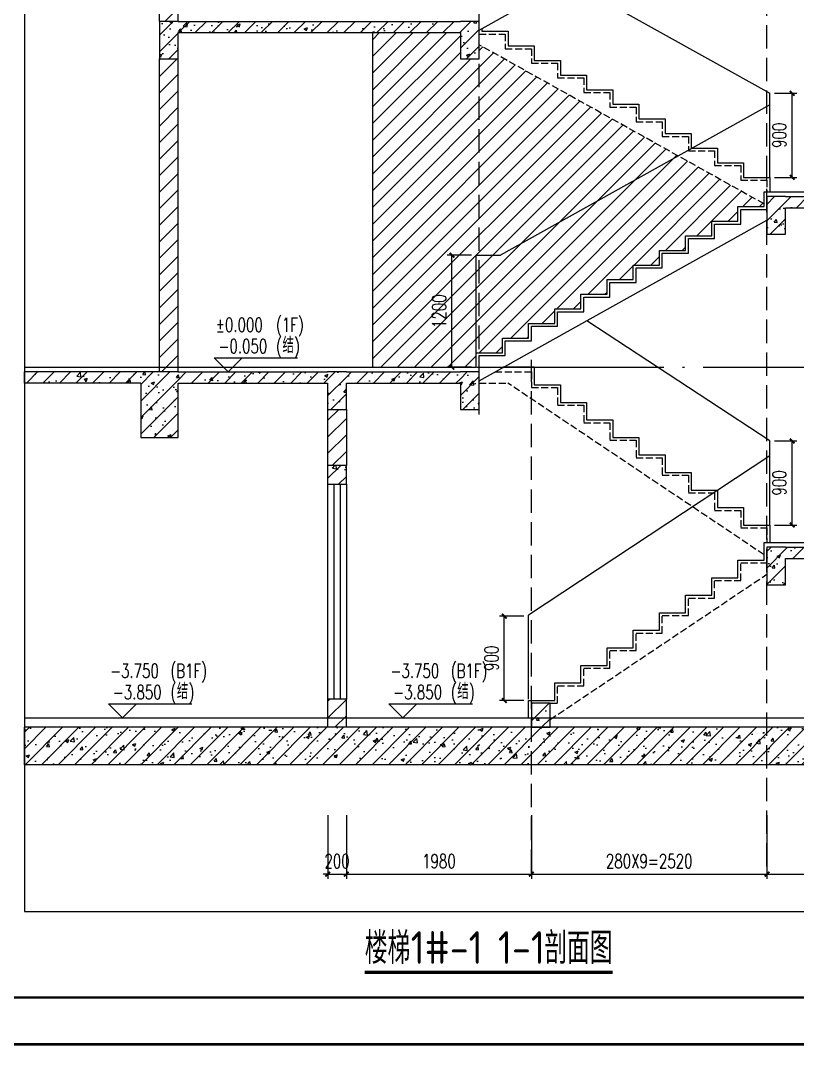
# Model space of a CAD drawing. Extents: x -222544 to -13848, y -31368 to 85559.
# Drawn here: x -133063 to -124749, y 28032 to 38994 of the extents above; entities that cross this region are included whole.
import ezdxf
from ezdxf.enums import TextEntityAlignment as Align
from ezdxf.xclip import XClip

# ---------------------------------------------------------------- set-up
doc = ezdxf.new("R2010")
doc.units = 0
doc.header["$LTSCALE"] = 1000
doc.header["$MEASUREMENT"] = 0
doc.header["$XCLIPFRAME"] = 0
for name, pattern in [('10平面$0$DOTE', [2.42, 2, -0.2, 0.02, -0.2]), ('DASH', [0.35, 0.25, -0.1]), ('DOTE', [2.42, 2, -0.2, 0.02, -0.2])]:
    doc.linetypes.add(name, pattern=pattern)
doc.layers.get('Defpoints').update_dxf_attribs({"color": 210})
for name, color, linetype in [('0-cxFrame', 155, 'Continuous'), ('10平面$0$A-AXIS-DOTE', 14, '10平面$0$DOTE'), ('10平面$0$AS-WALL', 40, 'Continuous'), ('A-AXIS-DOTE', 14, 'DOTE'), ('A-AXIS-DP', 126, 'Continuous'), ('A-COLS', 6, 'Continuous'), ('A-HATCH-2', 251, 'Continuous'), ('A-HRAIL', 173, 'Continuous'), ('A-LIN-V', 9, 'Continuous'), ('A-SFCE', 30, 'Continuous'), ('A-WINDOW', 140, 'Continuous'), ('AS-COLN', 6, 'Continuous'), ('AS-WALL', 40, 'Continuous'), ('DIM_ELEV', 3, 'Continuous'), ('DIM_SYMB', 3, 'Continuous'), ('PUB_HATCH', 8, 'Continuous'), ('PUB_TEXT', 7, 'Continuous'), ('S_STAIR', 9, 'Continuous'), ('WINDOW', 4, 'Continuous'), ('建-墙-填充', 8, 'Continuous')]:
    doc.layers.add(name, color=color, linetype=linetype)
doc.layers.add('0-cxText', color=131, linetype='Continuous', lineweight=25)
doc.styles.add('_TCH_DIM', font='SIMPLEX', dxfattribs={"bigfont": 'GBCBIG'})
doc.styles.add('_TCH_DIM_T3', font='SIMPLEX', dxfattribs={"width": 0.705882, "bigfont": 'GBCBIG'})
doc.styles.add('cx_tuming', font='')
doc.styles.add('cx_tuqian1', font='')
doc.styles.get("Standard").update_dxf_attribs({"font": 'gbenor.shx', "bigfont": 'gbcbig.shx'})
doc.styles.add('黑体', font='', dxfattribs={"height": 12})
doc.styles.get('cx_tuming').set_extended_font_data('SimHei')
doc.styles.get('cx_tuqian1').set_extended_font_data('SimSun')
doc.styles.get('黑体').set_extended_font_data('SimHei')
doc.dimstyles.new('_TCH_ARCH&&50', dxfattribs={"dimtxt": 148.75, "dimasz": 50, "dimexe": 50, "dimexo": 50, "dimgap": 63.125, "dimtad": 1, "dimdec": 0, "dimzin": 0, "dimdsep": 46, "dimtxsty": '_TCH_DIM_T3', "dimblk": 'ARCHTICK', "dimcen": 0.09, "dimclrt": 7, "dimazin": 2, "dimtfac": 1, "dimtdec": 0, "dimtix": 1, "dimtmove": 2, "dimatfit": 3, "dimfxl": 0, "dimtolj": 1, "dimtzin": 0, "dimarcsym": 0})
pattern_1 = [(45, (0, 89.76), (-88.38838, 88.38838), [])]
pattern_2 = [(45, (0, 0), (-88.38835, 88.38835), []), (50, (0, 0), (358.6301, -31.37607), [37.5, -412.5]), (355, (0, 0), (-69.3757, 376.0961), [30, -330]), (100.4514, (29.9, -2.6), (289.2547, 344.7198), [31.8701, -350.5711]), (46.1842, (0, 100), (533.6205, -82.7595), [56.25, -618.75]), (96.6356, (44.47, 93.1), (467.3314, 487.059), [47.8051, -525.8565]), (351.1842, (0, 100), (467.331, 487.0593), [45, -495]), (21, (50, 75), (298.4535, -201.30945), [37.5, -412.5]), (326, (50, 75), (121.6577, 362.575), [30, -330]), (71.4514, (74.87, 58.22), (420.1113, 161.26525), [31.8701, -350.5711]), (37.5, (0, 0), (6.07993, 166.44693), [0, -326, 0, -335, 0, -331.25]), (7.5, (0, 0), (131.53477, 197.20586), [0, -191, 0, -318.5, 0, -126.25]), (327.5, (-111.5, 0), (266.91122, -11.27744), [0, -125, 0, -390, 0, -517.5]), (317.5, (-161.5, 0), (291.5931, 50.0525), [0, -162.5, 0, -259, 0, -367.5])]

# ---------------------------------------------------------------- blocks, each defined once
blk = doc.blocks.new('TK22.A1 L(Dragon)')
at = {"layer": '0-cxFrame', "color": 7, "const_width": 0.5}
blk.add_lwpolyline([(0, 0), (-841, 0), (-841, 594), (0, 594)], close=True, dxfattribs=at)
at = {"layer": '0-cxFrame', "const_width": 0.5}
blk.add_lwpolyline([(-80, 10), (-821, 10), (-821, 584), (-80, 584)], close=True, dxfattribs=at)
at = {"style": '黑体', "flags": 4}
blk.add_attdef('图幅', text='', height=3.3, dxfattribs=at).set_placement((-40, 3), align=Align.RIGHT)
at = {"layer": '0-cxText', "flags": 4}
for tag, height, style, p in [('建设单位', 3.5, 'cx_tuming', (-45, 240)), ('项目名称', 3.5, 'cx_tuming', (-45, 210)), ('子项名称', 3.5, 'cx_tuming', (-45, 180)), ('工程编号', 3.3, 'cx_tuqian1', (-35, 165)), ('图名1', 3.5, 'cx_tuming', (-45, 87)), ('图名2', 3.5, 'cx_tuming', (-45, 79)), ('图名3', 3.5, 'cx_tuming', (-45, 71)), ('出图日期', 3.3, 'cx_tuqian1', (-39, 60)), ('专业', 3.3, 'cx_tuqian1', (-55, 52)), ('版次', 3.3, 'cx_tuqian1', (-20, 44)), ('图号', 3.3, 'cx_tuqian1', (-55, 44))]:
    blk.add_attdef(tag, text='', height=height, dxfattribs=dict(at, style=style)).set_placement(p, align=Align.MIDDLE)
at = {"layer": 'Defpoints', "color": 6, "flags": 4}
for tag, height, style, p in [('tufu', 3.3, '黑体', (-12, 12)), ('dwfname', 4, 'cx_tuqian1', (-80, 3))]:
    blk.add_attdef(tag, text='', height=height, dxfattribs=dict(at, style=style)).set_placement(p, align=Align.RIGHT)
blk = doc.blocks.new('10平面$0$dote')
at = {"layer": '10平面$0$A-AXIS-DOTE'}
blk.add_line((76282.2, 18000), (-41310, 18000), dxfattribs=at)
blk = doc.blocks.new('10平面')
at = {"layer": '10平面$0$AS-WALL'}
blk.add_blockref('10平面$0$dote', (-220736.4, 804820), dxfattribs=at)
blk = doc.blocks.new('_ArchTick')
at = {"color": 0, "linetype": 'ByBlock', "const_width": 0.4}
blk.add_lwpolyline([(-0.5, -0.5), (0.5, 0.5)], dxfattribs=at)
blk = doc.blocks.new('*D639')
at = {"layer": 'A-AXIS-DP', "color": 0, "lineweight": -2, "transparency": 16777216}
for p, q in [((-128236, 36485), (-128496, 36485)), ((-128446, 35285), (-128446, 36485)), ((-128236, 35285), (-128496, 35285))]:
    blk.add_line(p, q, dxfattribs=at)
at = {"layer": 'Defpoints', "color": 0, "transparency": 16777216}
for p in [(-128446, 36485), (-128186, 36485), (-128186, 35285)]:
    blk.add_point(p, dxfattribs=at)
at = {"layer": 'A-AXIS-DP', "color": 0, "lineweight": -2, "transparency": 16777216, "xscale": 50, "yscale": 50, "zscale": 50}
for p, rotation in [((-128446, 36485), 90), ((-128446, 35285), 270)]:
    blk.add_blockref('_ArchTick', p, dxfattribs=dict(at, rotation=rotation))
at = {"layer": 'A-AXIS-DP', "color": 7, "transparency": 16777216, "insert": (-128584, 35885), "char_height": 148.8, "attachment_point": 5, "rotation": 90, "style": '_TCH_DIM_T3'}
blk.add_mtext('\\A1;1200', dxfattribs=at)
blk = doc.blocks.new('*D640')
at = {"layer": 'A-AXIS-DP', "color": 0, "lineweight": -2, "transparency": 16777216}
for p, q in [((-127676, 32623), (-127936, 32623)), ((-127886, 31723), (-127886, 32623)), ((-127676, 31723), (-127936, 31723))]:
    blk.add_line(p, q, dxfattribs=at)
at = {"layer": 'Defpoints', "color": 0, "transparency": 16777216}
for p in [(-127886, 32623), (-127626, 32623), (-127626, 31723)]:
    blk.add_point(p, dxfattribs=at)
at = {"layer": 'A-AXIS-DP', "color": 0, "lineweight": -2, "transparency": 16777216, "xscale": 50, "yscale": 50, "zscale": 50}
for p, rotation in [((-127886, 32623), 90), ((-127886, 31723), 270)]:
    blk.add_blockref('_ArchTick', p, dxfattribs=dict(at, rotation=rotation))
at = {"layer": 'A-AXIS-DP', "color": 7, "transparency": 16777216, "insert": (-128024, 32173), "char_height": 148.8, "attachment_point": 5, "rotation": 90, "style": '_TCH_DIM_T3'}
blk.add_mtext('\\A1;900', dxfattribs=at)
blk = doc.blocks.new('*D643')
at = {"layer": 'A-AXIS-DP', "color": 0, "lineweight": -2, "transparency": 16777216}
for p, q in [((-124996, 38216), (-124756, 38216)), ((-124806, 37316), (-124806, 38216)), ((-124996, 37316), (-124756, 37316))]:
    blk.add_line(p, q, dxfattribs=at)
at = {"layer": 'Defpoints', "color": 0, "transparency": 16777216}
for p in [(-125046, 38216), (-124806, 38216), (-125046, 37316)]:
    blk.add_point(p, dxfattribs=at)
at = {"layer": 'A-AXIS-DP', "color": 0, "lineweight": -2, "transparency": 16777216, "xscale": 50, "yscale": 50, "zscale": 50}
for p, rotation in [((-124806, 38216), 90), ((-124806, 37316), 270)]:
    blk.add_blockref('_ArchTick', p, dxfattribs=dict(at, rotation=rotation))
at = {"layer": 'A-AXIS-DP', "color": 7, "transparency": 16777216, "insert": (-124944, 37766), "char_height": 148.8, "attachment_point": 5, "rotation": 90, "style": '_TCH_DIM_T3'}
blk.add_mtext('\\A1;900', dxfattribs=at)
blk = doc.blocks.new('*D644')
at = {"layer": 'A-AXIS-DP', "color": 0, "lineweight": -2, "transparency": 16777216}
for p, q in [((-124996, 34498), (-124756, 34498)), ((-124806, 33598), (-124806, 34498)), ((-124996, 33598), (-124756, 33598))]:
    blk.add_line(p, q, dxfattribs=at)
at = {"layer": 'Defpoints', "color": 0, "transparency": 16777216}
for p in [(-125046, 34498), (-124806, 34498), (-125046, 33598)]:
    blk.add_point(p, dxfattribs=at)
at = {"layer": 'A-AXIS-DP', "color": 0, "lineweight": -2, "transparency": 16777216, "xscale": 50, "yscale": 50, "zscale": 50}
for p, rotation in [((-124806, 34498), 90), ((-124806, 33598), 270)]:
    blk.add_blockref('_ArchTick', p, dxfattribs=dict(at, rotation=rotation))
at = {"layer": 'A-AXIS-DP', "color": 7, "transparency": 16777216, "insert": (-124944, 34048), "char_height": 148.8, "attachment_point": 5, "rotation": 90, "style": '_TCH_DIM_T3'}
blk.add_mtext('\\A1;900', dxfattribs=at)
blk = doc.blocks.new('*D652')
at = {"layer": 'A-AXIS-DP', "color": 0, "lineweight": -2, "transparency": 16777216}
for p, q in [((-129776, 30495), (-129776, 29815)), ((-129576, 30495), (-129576, 29815)), ((-129776, 29865), (-129826, 29865)), ((-129776, 29865), (-129576, 29865)), ((-129576, 29865), (-129526, 29865))]:
    blk.add_line(p, q, dxfattribs=at)
at = {"layer": 'Defpoints', "color": 0, "transparency": 16777216}
for p in [(-129776, 30545), (-129576, 30545), (-129576, 29865)]:
    blk.add_point(p, dxfattribs=at)
at = {"layer": 'A-AXIS-DP', "color": 0, "lineweight": -2, "transparency": 16777216, "xscale": 50, "yscale": 50, "zscale": 50}
blk.add_blockref('_ArchTick', (-129776, 29865), dxfattribs=at)
at = {"layer": 'A-AXIS-DP', "color": 0, "lineweight": -2, "transparency": 16777216, "xscale": 50, "yscale": 50, "zscale": 50, "rotation": 180}
blk.add_blockref('_ArchTick', (-129576, 29865), dxfattribs=at)
at = {"layer": 'A-AXIS-DP', "color": 7, "transparency": 16777216, "insert": (-129676, 30003), "char_height": 148.8, "attachment_point": 5, "style": '_TCH_DIM_T3'}
blk.add_mtext('\\A1;200', dxfattribs=at)
blk = doc.blocks.new('*D653')
at = {"layer": 'A-AXIS-DP', "color": 0, "lineweight": -2, "transparency": 16777216}
for p, q in [((-129576, 30495), (-129576, 29815)), ((-127596, 30495), (-127596, 29815)), ((-129576, 29865), (-127596, 29865))]:
    blk.add_line(p, q, dxfattribs=at)
at = {"layer": 'Defpoints', "color": 0, "transparency": 16777216}
for p in [(-129576, 30545), (-127596, 30545), (-127596, 29865)]:
    blk.add_point(p, dxfattribs=at)
at = {"layer": 'A-AXIS-DP', "color": 0, "lineweight": -2, "transparency": 16777216, "xscale": 50, "yscale": 50, "zscale": 50, "rotation": 180}
blk.add_blockref('_ArchTick', (-129576, 29865), dxfattribs=at)
at = {"layer": 'A-AXIS-DP', "color": 0, "lineweight": -2, "transparency": 16777216, "xscale": 50, "yscale": 50, "zscale": 50}
blk.add_blockref('_ArchTick', (-127596, 29865), dxfattribs=at)
at = {"layer": 'A-AXIS-DP', "color": 7, "transparency": 16777216, "insert": (-128586, 30003), "char_height": 148.8, "attachment_point": 5, "style": '_TCH_DIM_T3'}
blk.add_mtext('\\A1;1980', dxfattribs=at)
blk = doc.blocks.new('*D654')
at = {"layer": 'A-AXIS-DP', "color": 0, "lineweight": -2, "transparency": 16777216}
for p, q in [((-127596, 30495), (-127596, 29815)), ((-125076, 30495), (-125076, 29815)), ((-127596, 29865), (-125076, 29865))]:
    blk.add_line(p, q, dxfattribs=at)
at = {"layer": 'Defpoints', "color": 0, "transparency": 16777216}
for p in [(-127596, 30545), (-125076, 30545), (-125076, 29865)]:
    blk.add_point(p, dxfattribs=at)
at = {"layer": 'A-AXIS-DP', "color": 0, "lineweight": -2, "transparency": 16777216, "xscale": 50, "yscale": 50, "zscale": 50, "rotation": 180}
blk.add_blockref('_ArchTick', (-127596, 29865), dxfattribs=at)
at = {"layer": 'A-AXIS-DP', "color": 0, "lineweight": -2, "transparency": 16777216, "xscale": 50, "yscale": 50, "zscale": 50}
blk.add_blockref('_ArchTick', (-125076, 29865), dxfattribs=at)
at = {"layer": 'A-AXIS-DP', "color": 7, "transparency": 16777216, "insert": (-126336, 30003), "char_height": 148.75, "attachment_point": 5, "style": '_TCH_DIM_T3'}
blk.add_mtext('\\A1;280X9=2520', dxfattribs=at)
blk = doc.blocks.new('*D655')
at = {"layer": 'A-AXIS-DP', "color": 0, "lineweight": -2, "transparency": 16777216}
for p, q in [((-125076, 30495), (-125076, 29815)), ((-123676, 30495), (-123676, 29815)), ((-125076, 29865), (-123676, 29865))]:
    blk.add_line(p, q, dxfattribs=at)
at = {"layer": 'Defpoints', "color": 0, "transparency": 16777216}
for p in [(-125076, 30545), (-123676, 30545), (-123676, 29865)]:
    blk.add_point(p, dxfattribs=at)
at = {"layer": 'A-AXIS-DP', "color": 0, "lineweight": -2, "transparency": 16777216, "xscale": 50, "yscale": 50, "zscale": 50, "rotation": 180}
blk.add_blockref('_ArchTick', (-125076, 29865), dxfattribs=at)
at = {"layer": 'A-AXIS-DP', "color": 0, "lineweight": -2, "transparency": 16777216, "xscale": 50, "yscale": 50, "zscale": 50}
blk.add_blockref('_ArchTick', (-123676, 29865), dxfattribs=at)
at = {"layer": 'A-AXIS-DP', "color": 7, "transparency": 16777216, "insert": (-124376, 30003), "char_height": 148.8, "attachment_point": 5, "style": '_TCH_DIM_T3'}
blk.add_mtext('\\A1;1400', dxfattribs=at)

msp = doc.modelspace()

# ---------------------------------------------------------------- hatches: boundary and pattern name
at = {"layer": 'A-HATCH-2'}
h = msp.add_hatch(dxfattribs=at)
h.set_pattern_fill('ANSI31', color=256, scale=80)
h.set_pattern_definition([(45, (-7892.04, -882234.92), (-89.802561, 89.802561), [])])
h.paths.add_polyline_path([(-129296.2, 38865.1), (-128356.2, 38865.1), (-128356.2, 38585.1), (-128156.2, 38585.1), (-128156.2, 38734.3), (-125106.2, 37032.3), (-125106.2, 37003.8), (-125386.2, 37003.8), (-125386.2, 36847.6), (-125666.2, 36847.6), (-125666.2, 36691.3), (-125946.2, 36691.3), (-125946.2, 36535.1), (-126226.2, 36535.1), (-126226.2, 36378.8), (-126506.2, 36378.8), (-126506.2, 36222.6), (-126786.2, 36222.6), (-126786.2, 36066.3), (-127066.2, 36066.3), (-127066.2, 35910.1), (-127346.2, 35910.1), (-127346.2, 35753.8), (-127626.2, 35753.8), (-127626.2, 35597.6), (-127906.2, 35597.6), (-127906.2, 35441.3), (-128186.2, 35441.3), (-128186.2, 35285.1), (-129296.2, 35285.1)])
at = {"layer": 'PUB_HATCH'}
h = msp.add_hatch(dxfattribs=at)
h.set_pattern_fill('钢筋混凝土', color=256, scale=50, style=0)
h.set_pattern_definition(pattern_2)
h.paths.add_polyline_path([(-131576.2, 38585.1), (-131376.2, 38585.1), (-131376.2, 38985.1), (-131576.2, 38985.1)])
h = msp.add_hatch(dxfattribs=at)
h.set_pattern_fill('钢筋混凝土', color=256, scale=50, style=0)
h.set_pattern_definition(pattern_2)
h.paths.add_polyline_path([(-131376.2, 38985.1), (-131376.2, 38865.1), (-128356.2, 38865.1), (-128356.2, 38985.1)])
h = msp.add_hatch(dxfattribs=at)
h.set_pattern_fill('钢筋混凝土', color=256, scale=50, style=0)
h.set_pattern_definition(pattern_2)
h.paths.add_polyline_path([(-128356.2, 38585.1), (-128156.2, 38585.1), (-128156.2, 38985.1), (-128356.2, 38985.1)])
h = msp.add_hatch(dxfattribs=at)
h.set_pattern_fill('钢筋混凝土', color=256, scale=50, style=0)
h.set_pattern_definition(pattern_2)
h.paths.add_polyline_path([(-125076.2, 36710.1), (-124876.2, 36710.1), (-124876.2, 37110.1), (-125076.2, 37110.1)])
h = msp.add_hatch(dxfattribs=at)
h.set_pattern_fill('钢筋混凝土', color=256, scale=50, style=0)
h.set_pattern_definition(pattern_2)
h.paths.add_polyline_path([(-124876.2, 37110.1), (-124876.2, 36990.1), (-123476.2, 36990.1), (-123476.2, 37110.1)])
h = msp.add_hatch(dxfattribs=at)
h.set_pattern_fill('钢筋混凝土', color=256, scale=50, style=0)
h.set_pattern_definition(pattern_2)
h.paths.add_polyline_path([(-131776.2, 35115.1), (-131776.2, 35235.1), (-133020, 35235.1), (-133020, 35115.1)])
h = msp.add_hatch(dxfattribs=at)
h.set_pattern_fill('钢筋混凝土', color=256, scale=50, style=0)
h.set_pattern_definition(pattern_2)
h.paths.add_polyline_path([(-131776.2, 34535.1), (-131376.2, 34535.1), (-131376.2, 35235.1), (-131776.2, 35235.1)])
h = msp.add_hatch(dxfattribs=at)
h.set_pattern_fill('钢筋混凝土', color=256, scale=50, style=0)
h.set_pattern_definition(pattern_2)
h.paths.add_polyline_path([(-129776.2, 35115.1), (-129776.2, 35235.1), (-131376.2, 35235.1), (-131376.2, 35115.1)])
h = msp.add_hatch(dxfattribs=at)
h.set_pattern_fill('钢筋混凝土', color=256, scale=50, style=0)
h.set_pattern_definition(pattern_2)
h.paths.add_polyline_path([(-129776.2, 34835.1), (-129576.2, 34835.1), (-129576.2, 35235.1), (-129776.2, 35235.1)])
h = msp.add_hatch(dxfattribs=at)
h.set_pattern_fill('钢筋混凝土', color=256, scale=50, style=0)
h.set_pattern_definition(pattern_2)
h.paths.add_polyline_path([(-129576.2, 35235.1), (-129576.2, 35115.1), (-128356.2, 35115.1), (-128356.2, 35235.1)])
h = msp.add_hatch(dxfattribs=at)
h.set_pattern_fill('钢筋混凝土', color=256, scale=50, style=0)
h.set_pattern_definition(pattern_2)
h.paths.add_polyline_path([(-128356.2, 34835.1), (-128156.2, 34835.1), (-128156.2, 35235.1), (-128356.2, 35235.1)])
h = msp.add_hatch(dxfattribs=at)
h.set_pattern_fill('钢筋混凝土', color=256, scale=50, style=0)
h.set_pattern_definition(pattern_2)
h.paths.add_polyline_path([(-129776.2, 34035.1), (-129576.2, 34035.1), (-129576.2, 34235.1), (-129776.2, 34235.1)])
h = msp.add_hatch(dxfattribs=at)
h.set_pattern_fill('钢筋混凝土', color=256, scale=50, style=0)
h.set_pattern_definition(pattern_2)
h.paths.add_polyline_path([(-125076.2, 32960.1), (-124876.2, 32960.1), (-124876.2, 33360.1), (-125076.2, 33360.1)])
h = msp.add_hatch(dxfattribs=at)
h.set_pattern_fill('钢筋混凝土', color=256, scale=50, style=0)
h.set_pattern_definition(pattern_2)
h.paths.add_polyline_path([(-124876.2, 33360.1), (-124876.2, 33240.1), (-123476.2, 33240.1), (-123376.2, 33300.1), (-123476.2, 33360.1)])
h = msp.add_hatch(dxfattribs=at)
h.set_pattern_fill('钢筋混凝土', color=256, scale=50, style=0)
h.set_pattern_definition(pattern_2)
h.paths.add_polyline_path([(-127596.2, 31435.1), (-127396.2, 31435.1), (-127396.2, 31692.6), (-127596.2, 31692.6)])
at = {"layer": '建-墙-填充'}
h = msp.add_hatch(dxfattribs=at)
h.set_pattern_fill('普通砖', color=256, scale=50, style=0)
h.set_pattern_definition(pattern_1)
h.paths.add_polyline_path([(-131376.2, 42035.1), (-131576.2, 42035.1), (-131576.2, 38985.1), (-131376.2, 38985.1)])
h = msp.add_hatch(dxfattribs=at)
h.set_pattern_fill('普通砖', color=256, scale=50, style=0)
h.set_pattern_definition(pattern_1)
h.paths.add_polyline_path([(-131376.2, 38585.1), (-131576.2, 38585.1), (-131576.2, 35235.1), (-131376.2, 35235.1)])
h = msp.add_hatch(dxfattribs=at)
h.set_pattern_fill('普通砖', color=256, scale=50, style=0)
h.set_pattern_definition(pattern_1)
h.paths.add_polyline_path([(-129776.2, 34235.1), (-129576.2, 34235.1), (-129576.2, 34835.1), (-129776.2, 34835.1)])
h = msp.add_hatch(dxfattribs=at)
h.set_pattern_fill('普通砖', color=256, scale=50, style=0)
h.set_pattern_definition(pattern_1)
h.paths.add_polyline_path([(-129576.2, 31435.1), (-129576.2, 31735.1), (-129776.2, 31735.1), (-129776.2, 31435.1)])
h = msp.add_hatch(dxfattribs=at)
h.set_pattern_fill('钢筋混凝土', color=256, scale=50, style=0)
h.set_pattern_definition(pattern_2)
h.paths.add_polyline_path([(-129676.2, 31035.1), (-129676.2, 31435.1), (-133020, 31435.1), (-133020, 31035.1)])
h = msp.add_hatch(dxfattribs=at)
h.set_pattern_fill('钢筋混凝土', color=256, scale=50, style=0)
h.set_pattern_definition(pattern_2)
h.paths.add_polyline_path([(-123176.2, 31035.1), (-123476.2, 31435.1), (-129676.2, 31435.1), (-129676.2, 31035.1)])

# ---------------------------------------------------------------- linework, layer by layer
at = {"layer": 'A-AXIS-DOTE'}
for p, q in [((-133020, 35285.1), (-119588, 35285.1)), ((-133020, 31535.1), (-119588, 31535.1))]:
    msp.add_line(p, q, dxfattribs=at)
at = {"layer": 'A-AXIS-DP', "linetype": 'DASH'}
for p, q in [((-128156.2, 34781), (-128156.2, 45024.9)), ((-125076.2, 29945.1), (-125076.2, 44915.1)), ((-127596.2, 29880.1), (-127596.2, 35363.6))]:
    msp.add_line(p, q, dxfattribs=at)
at = {"layer": 'A-COLS'}
for p, q in [((-128156.2, 38890.6), (-125076.2, 40609.3)), ((-131376.2, 38985.1), (-131576.2, 38985.1)), ((-131576.2, 38985.1), (-131576.2, 38585.1)), ((-128156.2, 38985.1), (-128356.2, 38985.1)), ((-128156.2, 38585.1), (-128156.2, 38985.1)), ((-131376.2, 38585.1), (-131376.2, 38865.1)), ((-128356.2, 38865.1), (-128356.2, 38585.1)), ((-131576.2, 38585.1), (-131376.2, 38585.1)), ((-128356.2, 38585.1), (-128156.2, 38585.1)), ((-124876.2, 37110.1), (-125076.2, 37110.1)), ((-125076.2, 37110.1), (-125076.2, 36710.1)), ((-124876.2, 36710.1), (-124876.2, 36990.1)), ((-128156.2, 35140.6), (-125076.2, 36859.3)), ((-125076.2, 36710.1), (-124876.2, 36710.1)), ((-129576.2, 35235.1), (-129776.2, 35235.1)), ((-128156.2, 35235.1), (-128356.2, 35235.1)), ((-128156.2, 34835.1), (-128156.2, 35235.1)), ((-129776.2, 35115.1), (-129776.2, 34835.1)), ((-129576.2, 34835.1), (-129576.2, 35115.1)), ((-128356.2, 35115.1), (-128356.2, 34835.1)), ((-129776.2, 34835.1), (-129576.2, 34835.1)), ((-128356.2, 34835.1), (-128156.2, 34835.1)), ((-129576.2, 34235.1), (-129776.2, 34235.1)), ((-129776.2, 34235.1), (-129776.2, 34035.1)), ((-129576.2, 34035.1), (-129576.2, 34235.1)), ((-129776.2, 34035.1), (-129576.2, 34035.1)), ((-124876.2, 33360.1), (-125076.2, 33360.1)), ((-125076.2, 33360.1), (-125076.2, 32960.1)), ((-124876.2, 32960.1), (-124876.2, 33240.1)), ((-125076.2, 32960.1), (-124876.2, 32960.1)), ((-127396.2, 31692.6), (-127596.2, 31692.6)), ((-127596.2, 31692.6), (-127596.2, 31435.1)), ((-127396.2, 31435.1), (-127396.2, 31692.6)), ((-127596.2, 31435.1), (-127396.2, 31435.1))]:
    msp.add_line(p, q, dxfattribs=at)
at = {"layer": 'A-HRAIL'}
for p, q in [((-127205.3, 39421.2), (-125046.2, 38216.3)), ((-125046.2, 38093.6), (-127928.6, 36485.1)), ((-128186.2, 35285.1), (-128186.2, 36485.1)), ((-128186.2, 36485.1), (-127928.6, 36485.1)), ((-125046.2, 34497.6), (-127004, 35783.5)), ((-125046.2, 34339.7), (-127626.2, 32635.1))]:
    msp.add_line(p, q, dxfattribs=at)
for points in [[(-125046.2, 37316.3), (-125046.2, 38216.3)], [(-128186.2, 35441.3), (-128186.2, 36341.3)], [(-125046.2, 33597.6), (-125046.2, 34497.6)], [(-127626.2, 31735.1), (-127626.2, 32635.1)]]:
    msp.add_lwpolyline(points, dxfattribs=at)
at = {"layer": 'A-LIN-V'}
msp.add_line((-129296.2, 38865.1), (-129296.2, 35285.1), dxfattribs=at)
at = {"layer": 'A-SFCE'}
for p, q in [((-133020, 35285.1), (-128186.2, 35285.1)), ((-127566.2, 35285.1), (-127897.3, 35285.1)), ((-133020, 31535.1), (-129776.2, 31535.1)), ((-129576.2, 31535.1), (-127596.2, 31535.1)), ((-127382.2, 31535.1), (-123476.2, 31535.1))]:
    msp.add_line(p, q, dxfattribs=at)
for points in [[(-128126.2, 38907.3), (-128126.2, 38878.8), (-127846.2, 38878.8), (-127846.2, 38722.6), (-127566.2, 38722.6), (-127566.2, 38566.3), (-127286.2, 38566.3), (-127286.2, 38410.1), (-127006.2, 38410.1), (-127006.2, 38253.8), (-126726.2, 38253.8), (-126726.2, 38097.6), (-126446.2, 38097.6), (-126446.2, 37941.3), (-126166.2, 37941.3), (-126166.2, 37785.1), (-125886.2, 37785.1), (-125886.2, 37628.8), (-125606.2, 37628.8), (-125606.2, 37472.6), (-125326.2, 37472.6), (-125326.2, 37316.3), (-125046.2, 37316.3), (-125046.2, 37160.1)], [(-128186.2, 35285.1), (-128186.2, 35441.3), (-127906.2, 35441.3), (-127906.2, 35597.6), (-127626.2, 35597.6), (-127626.2, 35753.8), (-127346.2, 35753.8), (-127346.2, 35910.1), (-127066.2, 35910.1), (-127066.2, 36066.3), (-126786.2, 36066.3), (-126786.2, 36222.6), (-126506.2, 36222.6), (-126506.2, 36378.8), (-126226.2, 36378.8), (-126226.2, 36535.1), (-125946.2, 36535.1), (-125946.2, 36691.3), (-125666.2, 36691.3), (-125666.2, 36847.6), (-125386.2, 36847.6), (-125386.2, 37003.8), (-125106.2, 37003.8), (-125106.2, 37160.1), (-123276.2, 37160.1)], [(-127566.2, 35285.1), (-127566.2, 35097.6), (-127286.2, 35097.6), (-127286.2, 34910.1), (-127006.2, 34910.1), (-127006.2, 34722.6), (-126726.2, 34722.6), (-126726.2, 34535.1), (-126446.2, 34535.1), (-126446.2, 34347.6), (-126166.2, 34347.6), (-126166.2, 34160.1), (-125886.2, 34160.1), (-125886.2, 33972.6), (-125606.2, 33972.6), (-125606.2, 33785.1), (-125326.2, 33785.1), (-125326.2, 33597.6), (-125046.2, 33597.6), (-125046.2, 33410.1), (-123476.2, 33410.1)], [(-127626.2, 31535.1), (-127626.2, 31722.6), (-127346.2, 31722.6), (-127346.2, 31910.1), (-127066.2, 31910.1), (-127066.2, 32097.6), (-126786.2, 32097.6), (-126786.2, 32285.1), (-126506.2, 32285.1), (-126506.2, 32472.6), (-126226.2, 32472.6), (-126226.2, 32660.1), (-125946.2, 32660.1), (-125946.2, 32847.6), (-125666.2, 32847.6), (-125666.2, 33035.1), (-125386.2, 33035.1), (-125386.2, 33222.6), (-125106.2, 33222.6), (-125106.2, 33410.1), (-123536.2, 33410.1)]]:
    msp.add_lwpolyline(points, dxfattribs=at)
at = {"layer": 'A-WINDOW', "const_width": 35}
msp.add_lwpolyline([(-129378.8, 28816.4), (-126725.3, 28816.4)], dxfattribs=at)
at = {"layer": 'AS-COLN'}
for p, q in [((-131376.2, 38985.1), (-128356.2, 38985.1)), ((-131376.2, 38865.1), (-128356.2, 38865.1)), ((-124876.2, 37110.1), (-123476.2, 37110.1)), ((-124876.2, 36990.1), (-123476.2, 36990.1)), ((-131776.2, 35235.1), (-133020, 35235.1)), ((-133020, 35115.1), (-133020, 35235.1)), ((-131376.2, 35235.1), (-131776.2, 35235.1)), ((-131376.2, 35235.1), (-129776.2, 35235.1)), ((-129576.2, 35235.1), (-128356.2, 35235.1)), ((-131776.2, 35115.1), (-133020, 35115.1)), ((-131776.2, 35115.1), (-131776.2, 34535.1)), ((-131376.2, 34535.1), (-131376.2, 35115.1)), ((-131376.2, 35115.1), (-129776.2, 35115.1)), ((-129576.2, 35115.1), (-128356.2, 35115.1)), ((-131776.2, 34535.1), (-131376.2, 34535.1)), ((-124876.2, 33360.1), (-123476.2, 33360.1)), ((-124876.2, 33240.1), (-123476.2, 33240.1)), ((-129676.2, 31435.1), (-133020, 31435.1)), ((-133020, 31035.1), (-133020, 31435.1)), ((-123476.2, 31435.1), (-129676.2, 31435.1)), ((-129676.2, 31035.1), (-133020, 31035.1)), ((-123176.2, 31035.1), (-129676.2, 31035.1))]:
    msp.add_line(p, q, dxfattribs=at)
for points in [[(-128156.2, 38985.1), (-128156.2, 39161.3), (-127876.2, 39161.3), (-127876.2, 39317.6), (-127596.2, 39317.6), (-127596.2, 39473.8), (-127316.2, 39473.8), (-127316.2, 39630.1), (-127036.2, 39630.1), (-127036.2, 39786.3), (-126756.2, 39786.3), (-126756.2, 39942.6), (-126476.2, 39942.6), (-126476.2, 40098.8), (-126196.2, 40098.8), (-126196.2, 40255.1), (-125916.2, 40255.1), (-125916.2, 40411.3), (-125636.2, 40411.3), (-125636.2, 40567.6), (-125356.2, 40567.6), (-125356.2, 40723.8), (-125076.2, 40723.8)], [(-128156.2, 35235.1), (-128156.2, 35411.3), (-127876.2, 35411.3), (-127876.2, 35567.6), (-127596.2, 35567.6), (-127596.2, 35723.8), (-127316.2, 35723.8), (-127316.2, 35880.1), (-127036.2, 35880.1), (-127036.2, 36036.3), (-126756.2, 36036.3), (-126756.2, 36192.6), (-126476.2, 36192.6), (-126476.2, 36348.8), (-126196.2, 36348.8), (-126196.2, 36505.1), (-125916.2, 36505.1), (-125916.2, 36661.3), (-125636.2, 36661.3), (-125636.2, 36817.6), (-125356.2, 36817.6), (-125356.2, 36973.8), (-125076.2, 36973.8)]]:
    msp.add_lwpolyline(points, dxfattribs=at)
at = {"layer": 'AS-WALL'}
for p, q in [((-131576.2, 38985.1), (-131576.2, 42035.1)), ((-131376.2, 38985.1), (-131376.2, 42035.1)), ((-131576.2, 35235.1), (-131576.2, 38585.1)), ((-131376.2, 35235.1), (-131376.2, 38585.1)), ((-129776.2, 34835.1), (-129776.2, 34235.1)), ((-129576.2, 34835.1), (-129576.2, 34235.1)), ((-129576.2, 31735.1), (-129776.2, 31735.1)), ((-129776.2, 31735.1), (-129776.2, 31435.1)), ((-129576.2, 31435.1), (-129576.2, 31735.1))]:
    msp.add_line(p, q, dxfattribs=at)
at = {"layer": 'DIM_ELEV'}
for p, q in [((-130842, 35235.1), (-130992, 35385.1)), ((-130992, 35385.1), (-130098, 35385.1)), ((-130842, 35235.1), (-130692, 35385.1)), ((-131192, 35235.1), (-130692, 35235.1)), ((-131972, 31535.1), (-132122, 31685.1)), ((-132122, 31685.1), (-131228, 31685.1)), ((-131972, 31535.1), (-131822, 31685.1)), ((-128972, 31535.1), (-129122, 31685.1)), ((-129122, 31685.1), (-128228, 31685.1)), ((-128972, 31535.1), (-128822, 31685.1)), ((-132322, 31535.1), (-131822, 31535.1)), ((-129322, 31535.1), (-128822, 31535.1))]:
    msp.add_line(p, q, dxfattribs=at)
at = {"layer": 'DIM_SYMB'}
msp.add_lwpolyline([(-133020, 29465.1), (-121372, 29465.1), (-121372, 45865.1), (-133020, 45865.1)], close=True, dxfattribs=at)
at = {"layer": 'S_STAIR', "linetype": 'DASH', "ltscale": 0.3}
for p, q in [((-125106.2, 37032.3), (-128156.2, 38734.3)), ((-128156.2, 35115.1), (-127846.9, 35115.1)), ((-125106.2, 33279.8), (-127846.9, 35115.1)), ((-127396.2, 31518.7), (-125076.2, 33072.2))]:
    msp.add_line(p, q, dxfattribs=at)
for points in [[(-128156.2, 38848.8), (-127876.2, 38848.8), (-127876.2, 38692.6), (-127596.2, 38692.6), (-127596.2, 38536.3), (-127316.2, 38536.3), (-127316.2, 38380.1), (-127036.2, 38380.1), (-127036.2, 38223.8), (-126756.2, 38223.8), (-126756.2, 38067.6), (-126476.2, 38067.6), (-126476.2, 37911.3), (-126196.2, 37911.3), (-126196.2, 37755.1), (-125916.2, 37755.1), (-125916.2, 37598.8), (-125636.2, 37598.8), (-125636.2, 37442.6), (-125356.2, 37442.6), (-125356.2, 37286.3), (-125076.2, 37286.3), (-125076.2, 37160.1)], [(-127986.9, 35235.1), (-127596.2, 35235.1), (-127596.2, 35067.6), (-127316.2, 35067.6), (-127316.2, 34880.1), (-127036.2, 34880.1), (-127036.2, 34692.6), (-126756.2, 34692.6), (-126756.2, 34505.1), (-126476.2, 34505.1), (-126476.2, 34317.6), (-126196.2, 34317.6), (-126196.2, 34130.1), (-125916.2, 34130.1), (-125916.2, 33942.6), (-125636.2, 33942.6), (-125636.2, 33755.1), (-125356.2, 33755.1), (-125356.2, 33567.6), (-125076.2, 33567.6), (-125076.2, 33410.1)], [(-127396.2, 31692.6), (-127316.2, 31692.6), (-127316.2, 31880.1), (-127036.2, 31880.1), (-127036.2, 32067.6), (-126756.2, 32067.6), (-126756.2, 32255.1), (-126476.2, 32255.1), (-126476.2, 32442.6), (-126196.2, 32442.6), (-126196.2, 32630.1), (-125916.2, 32630.1), (-125916.2, 32817.6), (-125636.2, 32817.6), (-125636.2, 33005.1), (-125356.2, 33005.1), (-125356.2, 33192.6), (-125076.2, 33192.6)]]:
    msp.add_lwpolyline(points, dxfattribs=at)
at = {"layer": 'WINDOW'}
for p, q in [((-129776.2, 34035.1), (-129776.2, 31735.1)), ((-129709.6, 34035.1), (-129709.6, 31735.1)), ((-129642.9, 34035.1), (-129642.9, 31735.1)), ((-129576.2, 34035.1), (-129576.2, 31735.1))]:
    msp.add_line(p, q, dxfattribs=at)

# ---------------------------------------------------------------- block references
at = {"layer": '0-cxFrame', "xscale": 50, "yscale": 50, "zscale": 50}
msp.add_blockref('TK22.A1 L(Dragon)', (-97960.5, 28045), dxfattribs=at)
at = {"layer": 'A-WINDOW'}
ref = msp.add_blockref('10平面', (123458.1, -791602.5), dxfattribs=at)
XClip(ref).set_block_clipping_path([(-149069.4947712686, 822142.4845585017), (-143135.4832539898, 832892.364749553)])

# ---------------------------------------------------------------- texts
at = {"layer": 'PUB_TEXT', "style": '_TCH_DIM', "width": 0.705882}
for s, height, p in [('%%P0.000', 148.75, (-130974.2, 35665.1)), ('(1F)', 148.75, (-130329.2, 35665.1)), ('-0.050', 148.75, (-130944.2, 35437.6)), ('(', 148.8, (-130329.2, 35437.6)), (')', 148.8, (-130136.3, 35437.6)), ('(B1F)', 148.75, (-131459.2, 31965.1)), ('(B1F)', 148.75, (-128459.2, 31965.1)), ('-3.750', 148.75, (-132104.2, 31965.1)), ('-3.750', 148.75, (-129104.2, 31965.1)), ('(', 148.8, (-131459.2, 31737.6)), (')', 148.8, (-131266.3, 31737.6)), ('(', 148.8, (-128459.2, 31737.6)), (')', 148.8, (-128266.3, 31737.6)), ('-3.850', 148.75, (-132074.2, 31737.6)), ('-3.850', 148.75, (-129074.2, 31737.6))]:
    msp.add_text(s, height=height, dxfattribs=at).set_placement(p)
at = {"layer": 'PUB_TEXT', "style": '_TCH_DIM'}
for p in [(-130259.2, 35437.6), (-131389.2, 31737.6), (-128389.2, 31737.6)]:
    msp.add_text('结', height=168.8, dxfattribs=at).set_placement(p)
at = {"layer": 'PUB_TEXT'}
for s, height, p in [('楼梯', 337.59, (-129378.8, 28905)), ('剖面图', 337.59, (-127458.1, 28905)), ('1#-1', 350, (-128887.3, 28905)), ('1-1', 350, (-127953.9, 28905))]:
    msp.add_text(s, height=height, dxfattribs=at).set_placement(p)

# ---------------------------------------------------------------- dimensions: what is measured, and where the dimension line sits
at = {"layer": 'A-AXIS-DP'}
for p1, p2, distance, picture, middle in [((-125046.2, 37316.3), (-125046.2, 38216.3), -240.1, '*D643', (-124943.6, 37766.3)), ((-128186.2, 35285.1), (-128186.2, 36485.1), 259.9, '*D639', (-128583.6, 35885.1)), ((-125046.2, 33597.6), (-125046.2, 34497.6), -240.1, '*D644', (-124943.6, 34047.6)), ((-127626.2, 31722.6), (-127626.2, 32622.6), 259.9, '*D640', (-128023.6, 32172.6)), ((-129776.2, 30545.1), (-129576.2, 30545.1), -679.9, '*D652', (-129676.2, 30002.7)), ((-129576.2, 30545.1), (-127596.2, 30545.1), -679.9, '*D653', (-128586.2, 30002.7)), ((-125076.2, 30545.1), (-123676.2, 30545.1), -679.9, '*D655', (-124376.2, 30002.7))]:
    dim = msp.add_aligned_dim(p1=p1, p2=p2, distance=distance, dimstyle='_TCH_ARCH&&50', dxfattribs=at)
    dim.commit()
    dim.dimension.update_dxf_attribs({"geometry": picture, "text_midpoint": middle})
dim = msp.add_aligned_dim(p1=(-127596.2, 30545.1), p2=(-125076.2, 30545.1), distance=-679.9, text='280X9=2520', dimstyle='_TCH_ARCH&&50', dxfattribs=at)
dim.commit()
dim.dimension.update_dxf_attribs({"geometry": '*D654', "text_midpoint": (-126336.2, 30002.7)})

doc.saveas('drawing.dxf')
